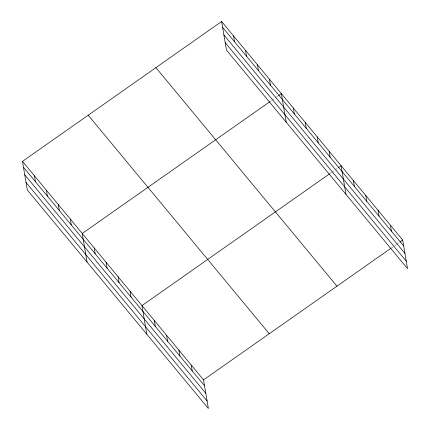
<?xml version="1.0" encoding="UTF-8"?>
<svg xmlns="http://www.w3.org/2000/svg" width="430" height="430" viewBox="0 0 430 430"><rect width="100%" height="100%" fill="white"/><g stroke="black" fill="none" stroke-linecap="round" stroke-linejoin="round"><path stroke-width="0.32" stroke-dasharray="2.15 1.61" d="M270.416 101.308L271.513 100.534M272.061 100.152L275.345 97.841M275.893 97.459L278.086 95.922M330.165 173.419L331.261 172.65M331.81 172.263L335.094 169.957M335.642 169.571L337.287 168.42M391.725 247.718L396.105 244.638M396.654 244.256L399.389 242.332"/><path stroke-width="0.64" d="M22.484 161.363L203.535 379.889L208.378 408.5L27.321 189.974L22.484 161.363L221.622 21.5L402.679 240.026L407.516 268.637L226.465 50.111L221.622 21.5M269.873 101.69L82.232 233.479L87.07 262.09M278.635 95.535L281.37 93.611L286.208 122.222M329.616 173.801L141.981 305.59L146.818 334.201M338.383 167.646L341.119 165.727L345.957 194.338M203.535 379.889L391.176 248.099M399.938 241.945L402.679 240.026M222.622 27.412L403.679 245.933M223.89 34.905L404.942 253.426M225.196 42.618L406.248 261.144M155.907 67.655L336.959 286.181M88.198 115.208L269.255 333.734M23.483 167.275L204.535 385.801M24.752 174.768L205.803 393.294M26.058 182.487L207.109 401.007M390.365 225.164L391.364 231.077M378.056 210.302L379.056 216.215M365.742 195.446L366.742 201.358M353.433 180.584L354.433 186.496M329.17 151.301L330.17 157.213M317.222 136.88L318.221 142.792M305.268 122.459L306.273 128.371M293.319 108.037L294.319 113.945M269.422 79.19L270.422 85.102M257.473 64.769L258.473 70.681M245.525 50.348L246.524 56.255M233.571 35.921L234.57 41.834M191.226 365.027L192.226 370.94M178.912 350.171L179.912 356.083M166.603 335.309L167.603 341.221M154.289 320.452L155.289 326.365M130.032 291.169L131.032 297.082M118.078 276.748L119.078 282.655M106.129 262.322L107.129 268.234M94.181 247.9L95.181 253.813M70.283 219.058L71.283 224.965M58.329 204.632L59.335 210.544M46.381 190.21L47.381 196.123M34.432 175.789L35.432 181.702"/></g></svg>
